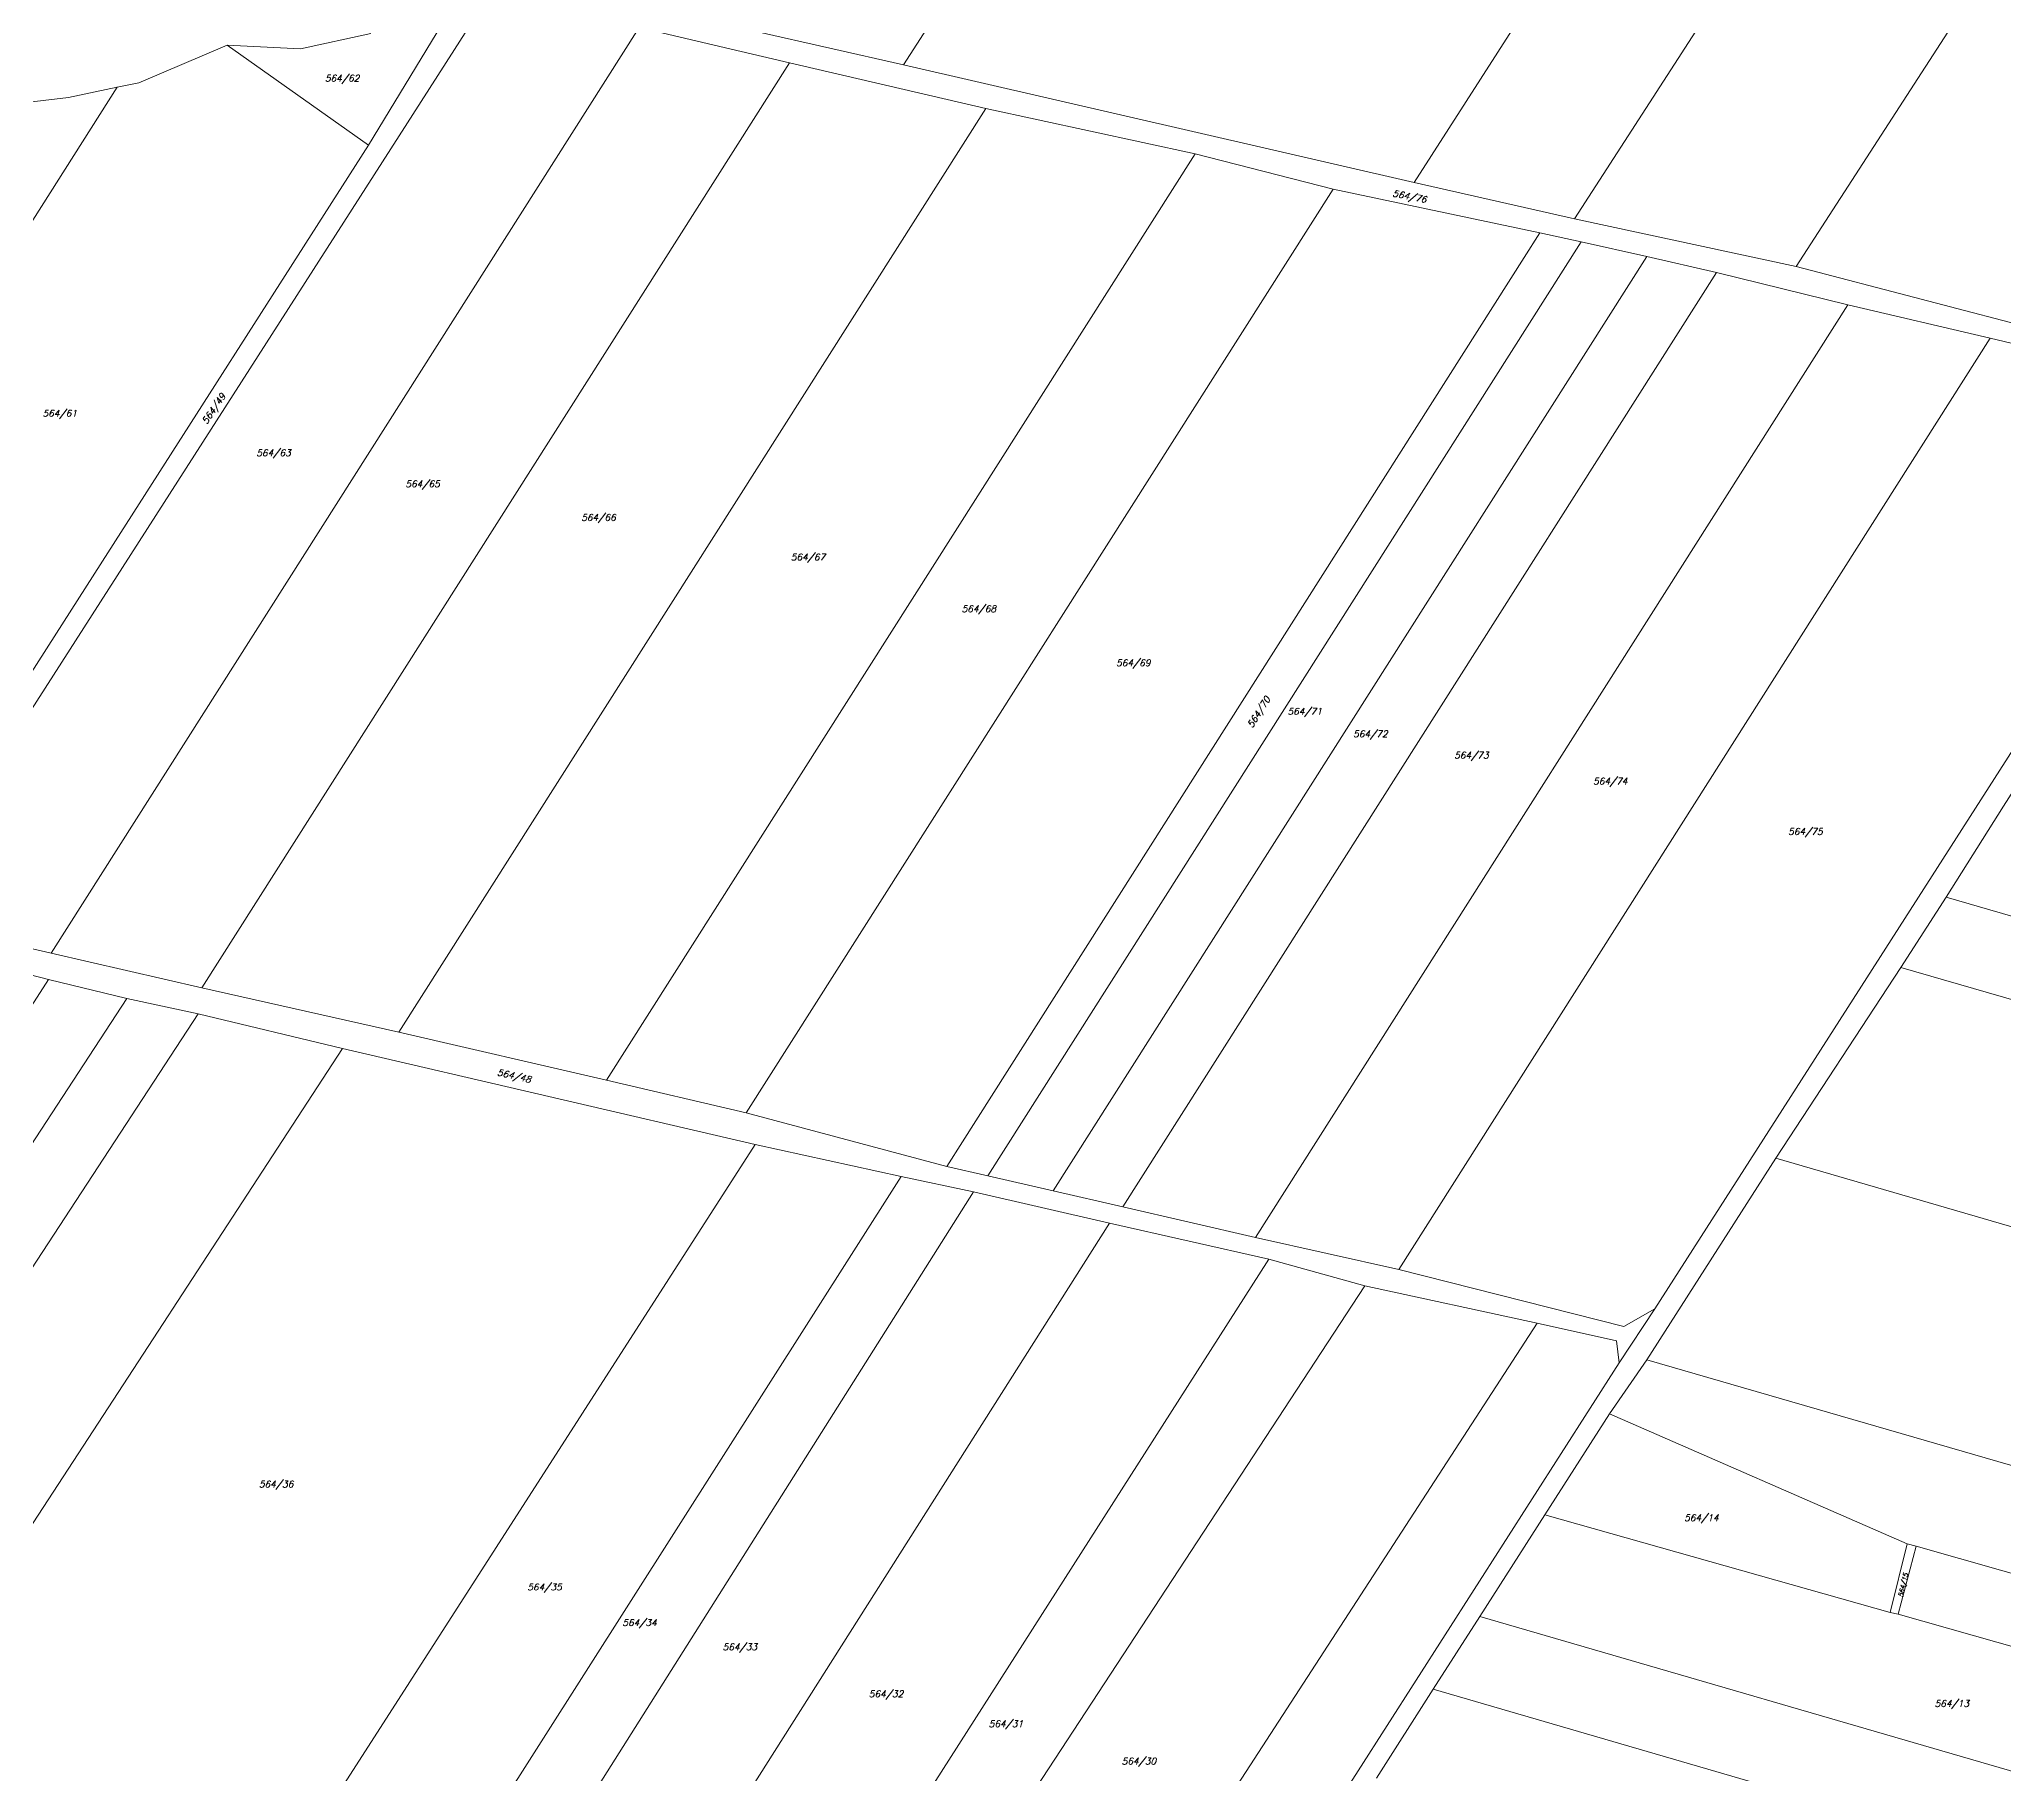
# Model space of a CAD drawing. Header units: millimetres. Extents: x -626414 to -622734, y -1174816 to -1171998.
# Drawn here: x -624477 to -623970, y -1173695 to -1173247 of the extents above; entities that cross this region are included whole.
import ezdxf
from ezdxf.enums import TextEntityAlignment as Align

# ---------------------------------------------------------------- set-up
doc = ezdxf.new("R2010")
doc.units = ezdxf.units.MM
doc.layers.add('Dobrinsko_hranice parcel', color=7, linetype='Continuous', lineweight=0)
doc.layers.add('Dobrinsko_parcelní čísla', color=7, linetype='Continuous', lineweight=0)
doc.styles.add('Style-ITALICS', font='ITALICS.shx')

msp = doc.modelspace()

# ---------------------------------------------------------------- linework, layer by layer
at = {"layer": 'Dobrinsko_hranice parcel', "color": 7, "linetype": 'Continuous', "lineweight": 13}
for p, q in [((-623877.38, -1172978.09), (-624080.97, -1173293.3)), ((-624023.78, -1173305.65), (-623829.69, -1173005.64)), ((-624122.34, -1173283.93), (-623950.83, -1173016.24)), ((-624154.41, -1173098.43), (-624254.22, -1173253.57)), ((-624367.72, -1173233.66), (-624392.37, -1173274.27)), ((-624254.22, -1173253.57), (-624352.95, -1173231.15)), ((-624511.65, -1173470.38), (-624362.32, -1173237.38)), ((-624322.52, -1173243.95), (-624474.33, -1173482.95)), ((-624391.76, -1173245.44), (-624409.92, -1173249.39)), ((-624322.52, -1173243.95), (-624303.11, -1173248.49)), ((-624428.89, -1173248.49), (-624451.67, -1173258.19)), ((-624428.89, -1173248.49), (-624392.37, -1173274.27)), ((-624409.92, -1173249.39), (-624428.89, -1173248.49)), ((-624303.11, -1173248.49), (-624283.69, -1173253.01)), ((-624283.69, -1173253.01), (-624435.42, -1173491.9)), ((-624283.69, -1173253.01), (-624233, -1173264.82)), ((-624122.34, -1173283.93), (-624254.22, -1173253.57)), ((-624543.66, -1173395.3), (-624457.22, -1173259.36)), ((-624457.22, -1173259.36), (-624469.79, -1173262.02)), ((-624451.67, -1173258.19), (-624457.22, -1173259.36)), ((-624469.79, -1173262.02), (-624498.44, -1173265.33)), ((-624384.5, -1173503.34), (-624233, -1173264.82)), ((-624233, -1173264.82), (-624178.9, -1173276.51)), ((-624392.37, -1173274.27), (-624463.05, -1173384.82)), ((-624178.9, -1173276.51), (-624330.91, -1173515.82)), ((-624178.9, -1173276.51), (-624143.33, -1173285.68)), ((-624294.82, -1173524.18), (-624143.33, -1173285.68)), ((-624143.33, -1173285.68), (-624089.95, -1173296.96)), ((-624080.97, -1173293.3), (-624122.34, -1173283.93)), ((-624023.78, -1173305.65), (-624080.97, -1173293.3)), ((-624089.95, -1173296.96), (-624243.08, -1173538.04)), ((-624232.44, -1173540.5), (-624079.25, -1173299.31)), ((-624089.95, -1173296.96), (-624079.25, -1173299.31)), ((-624079.25, -1173299.31), (-624062.32, -1173303.06)), ((-624215.6, -1173544.36), (-624062.32, -1173303.06)), ((-624062.32, -1173303.06), (-624044.3, -1173307.21)), ((-623953.25, -1173324.1), (-624023.78, -1173305.65)), ((-624044.3, -1173307.21), (-624197.57, -1173548.51)), ((-624044.3, -1173307.21), (-624010.38, -1173315.54)), ((-624010.38, -1173315.54), (-624163.38, -1173556.41)), ((-624010.38, -1173315.54), (-623973.62, -1173324.19)), ((-623973.62, -1173324.19), (-624126.38, -1173564.7)), ((-623973.62, -1173324.19), (-623913.41, -1173338.41)), ((-623911.26, -1173342.1), (-624060.28, -1173574.83)), ((-624463.05, -1173384.82), (-624515.48, -1173466.84)), ((-623937.44, -1173393.65), (-623970.25, -1173445.02)), ((-623970.25, -1173445.02), (-623985.05, -1173468.5)), ((-623996.7, -1173486.67), (-623985.05, -1173468.5)), ((-623672.69, -1173558.87), (-623985.05, -1173468.5)), ((-624474.33, -1173482.95), (-624509.2, -1173474.93)), ((-624435.42, -1173491.9), (-624474.33, -1173482.95)), ((-624475.01, -1173489.82), (-624493.4, -1173485)), ((-624029.02, -1173535.95), (-623996.7, -1173486.67)), ((-623996.7, -1173486.67), (-623685.22, -1173576.78)), ((-624587.74, -1173664.5), (-624475.01, -1173489.82)), ((-624454.77, -1173494.65), (-624475.01, -1173489.82)), ((-624384.5, -1173503.34), (-624435.42, -1173491.9)), ((-624572.56, -1173675.05), (-624454.77, -1173494.65)), ((-624558.2, -1173685.04), (-624436.37, -1173498.62)), ((-624436.37, -1173498.62), (-624454.77, -1173494.65)), ((-624399.11, -1173507.56), (-624436.37, -1173498.62)), ((-624330.91, -1173515.82), (-624384.5, -1173503.34)), ((-624528.35, -1173705.8), (-624399.11, -1173507.56)), ((-624292.56, -1173532.4), (-624399.11, -1173507.56)), ((-624294.82, -1173524.18), (-624330.91, -1173515.82)), ((-624243.08, -1173538.04), (-624294.82, -1173524.18)), ((-624404.55, -1173706.76), (-624292.56, -1173532.4)), ((-624254.84, -1173540.63), (-624292.56, -1173532.4)), ((-624232.44, -1173540.5), (-624243.08, -1173538.04)), ((-624062.3, -1173587.97), (-624029.02, -1173535.95)), ((-623719.56, -1173625.85), (-624029.02, -1173535.95)), ((-624369.29, -1173720.38), (-624254.84, -1173540.63)), ((-624351.51, -1173727.19), (-624236.14, -1173544.6)), ((-624236.14, -1173544.6), (-624254.84, -1173540.63)), ((-624201.03, -1173552.69), (-624236.14, -1173544.6)), ((-624215.6, -1173544.36), (-624232.44, -1173540.5)), ((-624197.57, -1173548.51), (-624215.6, -1173544.36)), ((-624163.38, -1173556.41), (-624197.57, -1173548.51)), ((-624306.89, -1173719.67), (-624201.03, -1173552.69)), ((-624159.94, -1173562.05), (-624201.03, -1173552.69)), ((-624126.38, -1173564.7), (-624163.38, -1173556.41)), ((-624250.47, -1173703.78), (-624159.94, -1173562.05)), ((-624135.1, -1173568.86), (-624159.94, -1173562.05)), ((-624068.26, -1173579.37), (-624126.38, -1173564.7)), ((-624298.92, -1173819.09), (-624135.1, -1173568.86)), ((-624090.64, -1173578.51), (-624135.1, -1173568.86)), ((-624060.28, -1173574.83), (-624069.45, -1173588.76)), ((-624060.28, -1173574.83), (-624068.26, -1173579.37)), ((-624254.93, -1173831.67), (-624090.64, -1173578.51)), ((-624070.1, -1173583.06), (-624090.64, -1173578.51)), ((-624069.45, -1173588.76), (-624070.1, -1173583.06)), ((-624163.52, -1173735.79), (-624069.45, -1173588.76)), ((-624071.97, -1173601.96), (-624062.3, -1173587.97)), ((-623755.4, -1173677.08), (-624062.3, -1173587.97)), ((-624088.67, -1173628.07), (-624071.97, -1173601.96)), ((-623995.07, -1173635.51), (-624071.97, -1173601.96)), ((-624105.45, -1173654.3), (-624088.67, -1173628.07)), ((-624088.67, -1173628.07), (-623999.44, -1173653.22)), ((-623995.07, -1173635.51), (-623999.44, -1173653.22)), ((-623992.75, -1173636.11), (-623997.39, -1173653.65)), ((-623992.75, -1173636.11), (-623995.07, -1173635.51)), ((-623919.97, -1173656.88), (-623992.75, -1173636.11)), ((-624117.46, -1173673.07), (-624105.45, -1173654.3)), ((-624105.45, -1173654.3), (-623864.21, -1173724.46)), ((-623999.44, -1173653.22), (-623997.39, -1173653.65)), ((-623997.39, -1173653.65), (-623855.37, -1173694.27)), ((-624132.14, -1173696.03), (-624117.46, -1173673.07)), ((-624117.46, -1173673.07), (-623869.81, -1173745.1))]:
    msp.add_line(p, q, dxfattribs=at)

# ---------------------------------------------------------------- texts
at = {"layer": 'Dobrinsko_parcelní čísla', "color": 7, "linetype": 'Continuous', "lineweight": 0, "style": 'Style-ITALICS'}
for s, p in [('564/62', (-624399.17, -1173257.875)), ('564/61', (-624472.08, -1173344.405)), ('564/63', (-624416.89, -1173354.615)), ('564/65', (-624378.4, -1173362.645)), ('564/66', (-624332.99, -1173371.305)), ('564/67', (-624278.9, -1173381.525)), ('564/68', (-624234.78, -1173394.885)), ('564/69', (-624194.9, -1173408.855)), ('564/71', (-624150.64, -1173421.375)), ('564/72', (-624133.7, -1173427.215)), ('564/73', (-624107.6, -1173432.725)), ('564/74', (-624071.74, -1173439.415)), ('564/75', (-624021.38, -1173452.425)), ('564/36', (-624416.22, -1173620.935)), ('564/14', (-624048.22, -1173629.635)), ('564/35', (-624346.92, -1173647.525)), ('564/34', (-624322.38, -1173656.725)), ('564/33', (-624296.48, -1173662.995)), ('564/32', (-624258.75, -1173675.135)), ('564/13', (-623983.56, -1173677.605)), ('564/31', (-624227.79, -1173682.855)), ('564/30', (-624193.45, -1173692.505))]:
    msp.add_text(s, height=1.7, dxfattribs=at).set_placement(p, align=Align.CENTER)
for s, height, rotation, p in [('564/76', 1.7, 349, (-624123.731, -1173288.367)), ('564/49', 1.7, 56, (-624431.627, -1173342.847)), ('564/70', 1.7, 58, (-624161.789, -1173421.175)), ('564/48', 1.7, 347, (-624354.945, -1173515.494)), ('564/15', 1.2, 77, (-623995.547, -1173646.357))]:
    msp.add_text(s, height=height, rotation=rotation, dxfattribs=at).set_placement(p, align=Align.CENTER)

doc.saveas('drawing.dxf')
